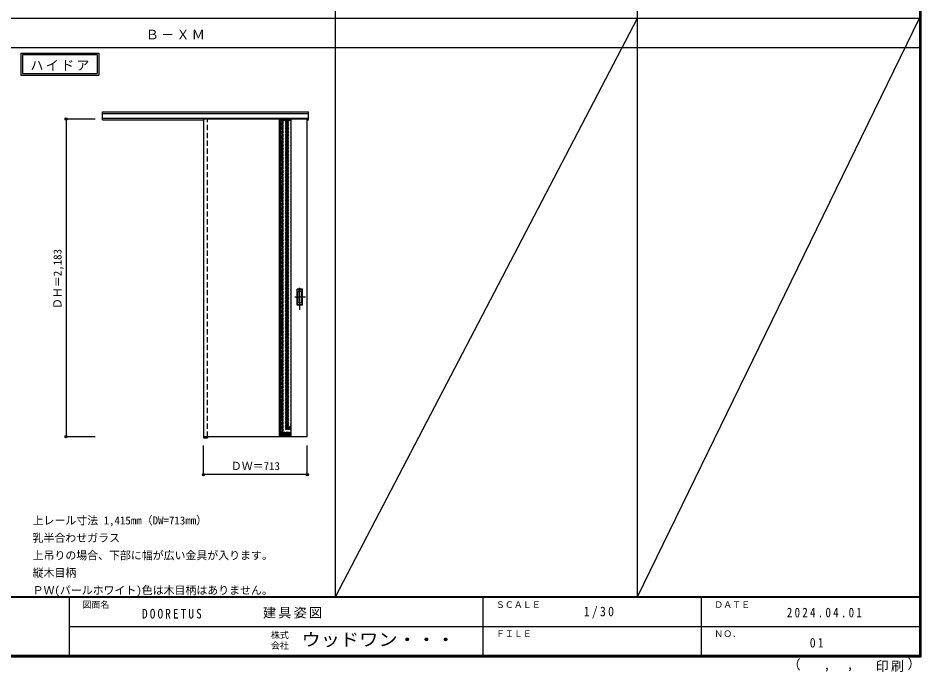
# Model space of a CAD drawing. Units: millimetres, scale not verified. Extents: x -6000 to 5700, y -4307 to 4175.
# Drawn here: x -502 to 5700, y -4307 to 186 of the extents above; entities that cross this region are included whole.
import ezdxf
from ezdxf.enums import TextEntityAlignment as Align

# ---------------------------------------------------------------- set-up
doc = ezdxf.new("R2010")
doc.units = ezdxf.units.MM
doc.header["$LTSCALE"] = 30
doc.header["$PDMODE"] = 32
doc.header["$PDSIZE"] = 15
doc.linetypes.add('CHAIN1', pattern=[8, 5, -1, 1, -1])
doc.linetypes.add('DASHED1', pattern=[1.8, 1.2, -0.6])
for name, color, linetype in [('0-2_扉', 3, 'Continuous'), ('0-3_仕上げ', 3, 'Continuous'), ('0-4_枠', 3, 'Continuous'), ('0-6_引手', 7, 'Continuous'), ('0-A_文字', 7, 'Continuous'), ('0-B_寸法', 4, 'Continuous'), ('0-C_ハッチ', 4, 'DASHED1'), ('F-1_枠', 6, 'Continuous'), ('F-A_文字', 7, 'Continuous')]:
    doc.layers.add(name, color=color, linetype=linetype)
doc.styles.add('ＭＳ ゴシック', font='')
doc.styles.get('ＭＳ ゴシック').set_extended_font_data('MS Gothic')

msp = doc.modelspace()

# ---------------------------------------------------------------- linework, layer by layer
at = {"layer": '0-2_扉', "color": 4, "linetype": 'DASHED1'}
msp.add_line((772, -507.25), (772, -511.25), dxfattribs=at)
at = {"layer": '0-2_扉'}
for p, q in [((772, -507.25), (772, -2690.25)), ((772, -507.25), (1485, -507.25)), ((1485, -2690.25), (1485, -507.25)), ((772, -2690.25), (1485, -2690.25))]:
    msp.add_line(p, q, dxfattribs=at)
at = {"layer": '0-3_仕上げ'}
for p, q in [((1295, -2690.25), (1295, -507.03)), ((1375, -2690.25), (1375, -507.03))]:
    msp.add_line(p, q, dxfattribs=at)
at = {"layer": '0-3_仕上げ', "color": 7}
for p, q in [((1295, -515.03), (1375, -515.03)), ((1295, -2682.25), (1375, -2682.25))]:
    msp.add_line(p, q, dxfattribs=at)
at = {"layer": '0-4_枠'}
for p, q in [((78, -457.25), (1493, -457.25)), ((78, -514.25), (78, -457.25)), ((78, -470.25), (1493, -470.25)), ((78, -502.25), (1493, -502.25)), ((78, -514.25), (772, -514.25)), ((771, -502.25), (771, -2699.25)), ((799, -507.25), (799, -502.25)), ((771, -2699.25), (799, -2699.25)), ((799, -2690.25), (799, -2699.25))]:
    msp.add_line(p, q, dxfattribs=at)
at = {"layer": '0-4_枠', "color": 4, "linetype": 'DASHED1'}
msp.add_line((799, -2690.25), (799, -507.25), dxfattribs=at)
at = {"layer": '0-4_枠'}
msp.add_lwpolyline([(1485, -514.25), (1493, -514.25), (1493, -457.25)], dxfattribs=at)
at = {"layer": '0-6_引手', "linetype": 'CHAIN1'}
for p, q in [((1434, -1817.98), (1434, -1647.13)), ((1472.07, -1732.75), (1399.56, -1732.75))]:
    msp.add_line(p, q, dxfattribs=at)
at = {"layer": '0-6_引手'}
for p, q in [((1453, -1677.75), (1415, -1677.75)), ((1415, -1787.75), (1415, -1677.75)), ((1446.5, -1693.75), (1421.5, -1693.75)), ((1421.5, -1771.75), (1421.5, -1693.75)), ((1446.5, -1771.75), (1446.5, -1693.75)), ((1453, -1787.75), (1453, -1677.75)), ((1453, -1787.75), (1415, -1787.75)), ((1446.5, -1771.75), (1421.5, -1771.75))]:
    msp.add_line(p, q, dxfattribs=at)
at = {"layer": '0-6_引手', "linetype": 'DASHED1'}
for p, q in [((1418, -1783.75), (1418, -1681.75)), ((1450, -1783.75), (1418, -1783.75))]:
    msp.add_line(p, q, dxfattribs=at)
msp.add_lwpolyline([(1450, -1783.75), (1450, -1681.75), (1418, -1681.75)], dxfattribs=at)
at = {"layer": '0-A_文字'}
for p, q in [((-482, -55.5), (-482, -205.5)), ((-472, -65.5), (42.33, -65.5)), ((42.33, -65.5), (42.33, -195.5)), ((-482, -205.5), (52.33, -205.5))]:
    msp.add_line(p, q, dxfattribs=at)
for points in [[(-482, -55.5), (52.33, -55.5), (52.33, -205.5)], [(-472, -65.5), (-472, -195.5), (42.33, -195.5)]]:
    msp.add_lwpolyline(points, dxfattribs=at)
at = {"layer": '0-B_寸法'}
for p, q in [((-172, -507.25), (-172, -2690.25)), ((-172, -507.25), (28, -507.25)), ((-172, -2690.25), (28, -2690.25)), ((772, -2951.25), (772, -2751.25)), ((1485, -2951.25), (1485, -2751.25)), ((1485, -2951.25), (772, -2951.25))]:
    msp.add_line(p, q, dxfattribs=at)
at = {"layer": '0-B_寸法', "color": 7}
for p in [(-172, -507.25), (-172, -2690.25), (772, -2951.25), (1485, -2951.25)]:
    msp.add_point(p, dxfattribs=at)
at = {"layer": '0-C_ハッチ'}
for p, q in [((1295, -515.17), (1295.14, -515.03)), ((1295, -594.37), (1374.34, -515.03)), ((1295, -574.57), (1354.54, -515.03)), ((1295, -584.47), (1364.44, -515.03)), ((1295, -544.87), (1324.84, -515.03)), ((1295, -564.67), (1344.64, -515.03)), ((1295, -554.77), (1334.74, -515.03)), ((1295, -534.97), (1314.94, -515.03)), ((1295, -525.07), (1305.04, -515.03)), ((1295, -604.27), (1375, -524.27)), ((1295, -614.17), (1375, -534.17)), ((1295, -624.07), (1375, -544.07)), ((1295, -633.97), (1375, -553.97)), ((1295, -643.87), (1375, -563.87)), ((1295, -653.76), (1375, -573.76)), ((1295, -663.66), (1375, -583.66)), ((1295, -673.56), (1375, -593.56)), ((1295, -683.46), (1375, -603.46)), ((1295, -693.36), (1375, -613.36)), ((1295, -703.26), (1375, -623.26)), ((1295, -713.16), (1375, -633.16)), ((1295, -723.06), (1375, -643.06)), ((1295, -732.96), (1375, -652.96)), ((1295, -742.86), (1375, -662.86)), ((1295, -752.76), (1375, -672.76)), ((1295, -762.66), (1375, -682.66)), ((1295, -772.56), (1375, -692.56)), ((1295, -782.46), (1375, -702.46)), ((1295, -792.36), (1375, -712.36)), ((1295, -802.26), (1375, -722.26)), ((1295, -812.16), (1375, -732.16)), ((1295, -822.06), (1375, -742.06)), ((1295, -831.96), (1375, -751.96)), ((1295, -841.86), (1375, -761.86)), ((1295, -851.75), (1375, -771.75)), ((1295, -861.65), (1375, -781.65)), ((1295, -871.55), (1375, -791.55)), ((1295, -881.45), (1375, -801.45)), ((1295, -891.35), (1375, -811.35)), ((1295, -901.25), (1375, -821.25)), ((1295, -911.15), (1375, -831.15)), ((1295, -921.05), (1375, -841.05)), ((1295, -930.95), (1375, -850.95)), ((1295, -940.85), (1375, -860.85)), ((1295, -950.75), (1375, -870.75)), ((1295, -960.65), (1375, -880.65)), ((1295, -970.55), (1375, -890.55)), ((1295, -980.45), (1375, -900.45)), ((1295, -990.35), (1375, -910.35)), ((1295, -1000.25), (1375, -920.25)), ((1295, -1010.15), (1375, -930.15)), ((1295, -1020.05), (1375, -940.05)), ((1295, -1029.95), (1375, -949.95)), ((1295, -1039.85), (1375, -959.85)), ((1295, -1049.74), (1375, -969.74)), ((1295, -1059.64), (1375, -979.64)), ((1295, -1069.54), (1375, -989.54)), ((1295, -1079.44), (1375, -999.44)), ((1295, -1089.34), (1375, -1009.34)), ((1295, -1099.24), (1375, -1019.24)), ((1295, -1109.14), (1375, -1029.14)), ((1295, -1119.04), (1375, -1039.04)), ((1295, -1128.94), (1375, -1048.94)), ((1295, -1138.84), (1375, -1058.84)), ((1295, -1148.74), (1375, -1068.74)), ((1295, -1158.64), (1375, -1078.64)), ((1295, -1168.54), (1375, -1088.54)), ((1295, -1178.44), (1375, -1098.44)), ((1295, -1188.34), (1375, -1108.34)), ((1295, -1198.24), (1375, -1118.24)), ((1295, -1208.14), (1375, -1128.14)), ((1295, -1218.04), (1375, -1138.04)), ((1295, -1227.94), (1375, -1147.94)), ((1295, -1237.84), (1375, -1157.84)), ((1295, -1247.73), (1375, -1167.73)), ((1295, -1257.63), (1375, -1177.63)), ((1295, -1267.53), (1375, -1187.53)), ((1295, -1277.43), (1375, -1197.43)), ((1295, -1287.33), (1375, -1207.33)), ((1295, -1297.23), (1375, -1217.23)), ((1295, -1307.13), (1375, -1227.13)), ((1295, -1317.03), (1375, -1237.03)), ((1295, -1326.93), (1375, -1246.93)), ((1295, -1336.83), (1375, -1256.83)), ((1295, -1346.73), (1375, -1266.73)), ((1295, -1356.63), (1375, -1276.63)), ((1295, -1366.53), (1375, -1286.53)), ((1295, -1376.43), (1375, -1296.43)), ((1295, -1386.33), (1375, -1306.33)), ((1295, -1396.23), (1375, -1316.23)), ((1295, -1406.13), (1375, -1326.13)), ((1295, -1416.03), (1375, -1336.03)), ((1295, -1425.93), (1375, -1345.93)), ((1295, -1435.83), (1375, -1355.83)), ((1295, -1445.72), (1375, -1365.72)), ((1295, -1455.62), (1375, -1375.62)), ((1295, -1465.52), (1375, -1385.52)), ((1295, -1475.42), (1375, -1395.42)), ((1295, -1485.32), (1375, -1405.32)), ((1295, -1495.22), (1375, -1415.22)), ((1295, -1505.12), (1375, -1425.12)), ((1295, -1515.02), (1375, -1435.02)), ((1295, -1524.92), (1375, -1444.92)), ((1295, -1534.82), (1375, -1454.82)), ((1295, -1544.72), (1375, -1464.72)), ((1295, -1554.62), (1375, -1474.62)), ((1295, -1564.52), (1375, -1484.52)), ((1295, -1574.42), (1375, -1494.42)), ((1295, -1584.32), (1375, -1504.32)), ((1295, -1594.22), (1375, -1514.22)), ((1295, -1604.12), (1375, -1524.12)), ((1295, -1614.02), (1375, -1534.02)), ((1295, -1623.92), (1375, -1543.92)), ((1295, -1633.81), (1375, -1553.81)), ((1295, -1643.71), (1375, -1563.71)), ((1295, -1653.61), (1375, -1573.61)), ((1295, -1663.51), (1375, -1583.51)), ((1295, -1673.41), (1375, -1593.41)), ((1295, -1683.31), (1375, -1603.31)), ((1295, -1693.21), (1375, -1613.21)), ((1295, -1703.11), (1375, -1623.11)), ((1295, -1713.01), (1375, -1633.01)), ((1295, -1722.91), (1375, -1642.91)), ((1295, -1732.81), (1375, -1652.81)), ((1295, -1742.71), (1375, -1662.71)), ((1295, -1752.61), (1375, -1672.61)), ((1295, -1762.51), (1375, -1682.51)), ((1295, -1772.41), (1375, -1692.41)), ((1295, -1782.31), (1375, -1702.31)), ((1295, -1792.21), (1375, -1712.21)), ((1295, -1802.11), (1375, -1722.11)), ((1295, -1812.01), (1375, -1732.01)), ((1295, -1821.91), (1375, -1741.91)), ((1295, -1831.8), (1375, -1751.8)), ((1295, -1841.7), (1375, -1761.7)), ((1295, -1851.6), (1375, -1771.6)), ((1295, -1861.5), (1375, -1781.5)), ((1295, -1871.4), (1375, -1791.4)), ((1295, -1881.3), (1375, -1801.3)), ((1295, -1891.2), (1375, -1811.2)), ((1295, -1901.1), (1375, -1821.1)), ((1295, -1911), (1375, -1831)), ((1295, -1920.9), (1375, -1840.9)), ((1295, -1930.8), (1375, -1850.8)), ((1295, -1940.7), (1375, -1860.7)), ((1295, -1950.6), (1375, -1870.6)), ((1295, -1960.5), (1375, -1880.5)), ((1295, -1970.4), (1375, -1890.4)), ((1295, -1980.3), (1375, -1900.3)), ((1295, -1990.2), (1375, -1910.2)), ((1295, -2000.1), (1375, -1920.1)), ((1295, -2010), (1375, -1930)), ((1295, -2019.9), (1375, -1939.9)), ((1295, -2029.79), (1375, -1949.79)), ((1295, -2039.69), (1375, -1959.69)), ((1295, -2049.59), (1375, -1969.59)), ((1295, -2059.49), (1375, -1979.49)), ((1295, -2069.39), (1375, -1989.39)), ((1295, -2079.29), (1375, -1999.29)), ((1295, -2089.19), (1375, -2009.19)), ((1295, -2099.09), (1375, -2019.09)), ((1295, -2108.99), (1375, -2028.99)), ((1295, -2118.89), (1375, -2038.89)), ((1295, -2128.79), (1375, -2048.79)), ((1295, -2138.69), (1375, -2058.69)), ((1295, -2148.59), (1375, -2068.59)), ((1295, -2158.49), (1375, -2078.49)), ((1295, -2168.39), (1375, -2088.39)), ((1295, -2178.29), (1375, -2098.29)), ((1295, -2188.19), (1375, -2108.19)), ((1295, -2198.09), (1375, -2118.09)), ((1295, -2207.99), (1375, -2127.99)), ((1295, -2217.89), (1375, -2137.89)), ((1295, -2227.78), (1375, -2147.78)), ((1295, -2237.68), (1375, -2157.68)), ((1295, -2247.58), (1375, -2167.58)), ((1295, -2257.48), (1375, -2177.48)), ((1295, -2267.38), (1375, -2187.38)), ((1295, -2277.28), (1375, -2197.28)), ((1295, -2287.18), (1375, -2207.18)), ((1295, -2297.08), (1375, -2217.08)), ((1295, -2306.98), (1375, -2226.98)), ((1295, -2316.88), (1375, -2236.88)), ((1295, -2326.78), (1375, -2246.78)), ((1295, -2336.68), (1375, -2256.68)), ((1295, -2346.58), (1375, -2266.58)), ((1295, -2356.48), (1375, -2276.48)), ((1295, -2366.38), (1375, -2286.38)), ((1295, -2376.28), (1375, -2296.28)), ((1295, -2386.18), (1375, -2306.18)), ((1295, -2396.08), (1375, -2316.08)), ((1295, -2405.98), (1375, -2325.98)), ((1295, -2415.88), (1375, -2335.88)), ((1295, -2425.77), (1375, -2345.77)), ((1295, -2435.67), (1375, -2355.67)), ((1295, -2445.57), (1375, -2365.57)), ((1295, -2455.47), (1375, -2375.47)), ((1295, -2465.37), (1375, -2385.37)), ((1295, -2475.27), (1375, -2395.27)), ((1295, -2485.17), (1375, -2405.17)), ((1295, -2495.07), (1375, -2415.07)), ((1295, -2504.97), (1375, -2424.97)), ((1295, -2514.87), (1375, -2434.87)), ((1295, -2524.77), (1375, -2444.77)), ((1295, -2534.67), (1375, -2454.67)), ((1295, -2544.57), (1375, -2464.57)), ((1295, -2554.47), (1375, -2474.47)), ((1295, -2564.37), (1375, -2484.37)), ((1295, -2574.27), (1375, -2494.27)), ((1295, -2584.17), (1375, -2504.17)), ((1295, -2594.07), (1375, -2514.07)), ((1295, -2603.97), (1375, -2523.97)), ((1295, -2613.86), (1375, -2533.86)), ((1295, -2623.76), (1375, -2543.76)), ((1295, -2633.66), (1375, -2553.66)), ((1295, -2643.56), (1375, -2563.56)), ((1295, -2653.46), (1375, -2573.46)), ((1295, -2663.36), (1375, -2583.36)), ((1295, -2673.26), (1375, -2593.26)), ((1295.91, -2682.25), (1375, -2603.16)), ((1305.81, -2682.25), (1375, -2613.06)), ((1315.71, -2682.25), (1375, -2622.96)), ((1325.61, -2682.25), (1375, -2632.86)), ((1335.51, -2682.25), (1375, -2642.76)), ((1345.41, -2682.25), (1375, -2652.66)), ((1355.31, -2682.25), (1375, -2662.56)), ((1365.21, -2682.25), (1375, -2672.46))]:
    msp.add_line(p, q, dxfattribs=at)
at = {"layer": 'F-1_枠'}
for p, q in [((1678, -3790), (1678, 4175)), ((3752, -3790), (3752, 4175)), ((5690, 4175), (5690, -4205)), ((5695, 4175), (5695, -4205)), ((5700, 4175), (5700, -4205)), ((-6000, 184.5), (5700, 184.5)), ((-6000, -15.5), (5700, -15.5)), ((5700, -3790), (-6000, -3790)), ((5700, -3795), (-6000, -3795)), ((-150, -3795), (-150, -4195)), ((2690, -3795), (2690, -4195)), ((4190, -3795), (4190, -4195)), ((-150, -3995), (5690, -3995.01)), ((5700, -4195), (-6000, -4195)), ((5700, -4200), (-6000, -4200)), ((5700, -4205), (-6000, -4205))]:
    msp.add_line(p, q, dxfattribs=at)
at = {"layer": 'F-A_文字'}
for p, q in [((1678, -3790), (3752, 184.5)), ((3752, -3790), (5690, 184.5))]:
    msp.add_line(p, q, dxfattribs=at)

# ---------------------------------------------------------------- texts
at = {"layer": '0-A_文字', "style": 'ＭＳ ゴシック'}
for s, p in [('上レール寸法 1,415mm（DW=713mm）', (-402, -3310)), ('乳半合わせガラス', (-402, -3430)), ('上吊りの場合、下部に幅が広い金具が入ります。', (-402, -3550)), ('縦木目柄', (-402, -3670)), ('ＰＷ(パールホワイト)色は木目柄はありません。', (-402, -3790))]:
    msp.add_text(s, height=54.99, dxfattribs=at).set_placement(p, align=Align.BOTTOM_LEFT)
at = {"layer": '0-A_文字', "char_height": 65.98, "attachment_point": 7, "style": 'ＭＳ ゴシック'}
for s, insert in [('\\T1.17;Ｂ－ＸＭ', (375.5, 39.5)), ('\\T1.17;ハイドア', (-417.34, -175.5))]:
    msp.add_mtext(s, dxfattribs=dict(at, insert=insert))
at = {"layer": '0-B_寸法', "color": 7, "style": 'ＭＳ ゴシック'}
msp.add_text('ＤＨ＝2,183', height=54.99, rotation=90, dxfattribs=at).set_placement((-187, -1813), align=Align.BOTTOM_LEFT)
msp.add_text('ＤＷ＝713', height=54.99, dxfattribs=at).set_placement((959.75, -2936.25), align=Align.BOTTOM_LEFT)
at = {"layer": 'F-A_文字', "style": 'ＭＳ ゴシック'}
for s, height, p in [('図面名', 43.99, (-60, -3880)), ('ＳＣＡＬＥ', 43.99, (2780, -3880)), ('ＤＡＴＥ', 43.99, (4280, -3880)), ('株式', 43.99, (1235, -4089)), ('ＦＩＬＥ', 43.99, (2780, -4080)), ('ＮＯ．', 43.99, (4280, -4080)), ('会社', 43.99, (1235, -4161)), ('（', 65.98, (4784.03, -4308.31)), ('）', 65.98, (5608.4, -4304.13)), (',', 65.98, (5031.28, -4308.31)), (',', 65.98, (5190.2, -4305.53))]:
    msp.add_text(s, height=height, dxfattribs=at).set_placement(p, align=Align.BOTTOM_LEFT)
at = {"layer": 'F-A_文字', "style": 'ＭＳ ゴシック', "width": 1.1}
msp.add_text('ウッドワン・・・', height=87.98, dxfattribs=at).set_placement((1445, -4155), align=Align.BOTTOM_LEFT)
at = {"layer": 'F-A_文字', "char_height": 65.98, "attachment_point": 7, "style": 'ＭＳ ゴシック'}
for s, insert in [('\\T1.39;\\W0.85;DOORETUS', (350, -3940.79)), ('\\T1.17;建具姿図', (1180.42, -3940)), ('\\T1.38;\\W0.9;1/30', (3383.75, -3940)), ('\\T1.39;\\W0.85;2024.04.01', (4778.75, -3932.5)), ('\\T1.36;\\W0.9;01', (4936.25, -4140)), ('\\T1.17;印刷', (5388.15, -4306.92))]:
    msp.add_mtext(s, dxfattribs=dict(at, insert=insert))

doc.saveas('drawing.dxf')
